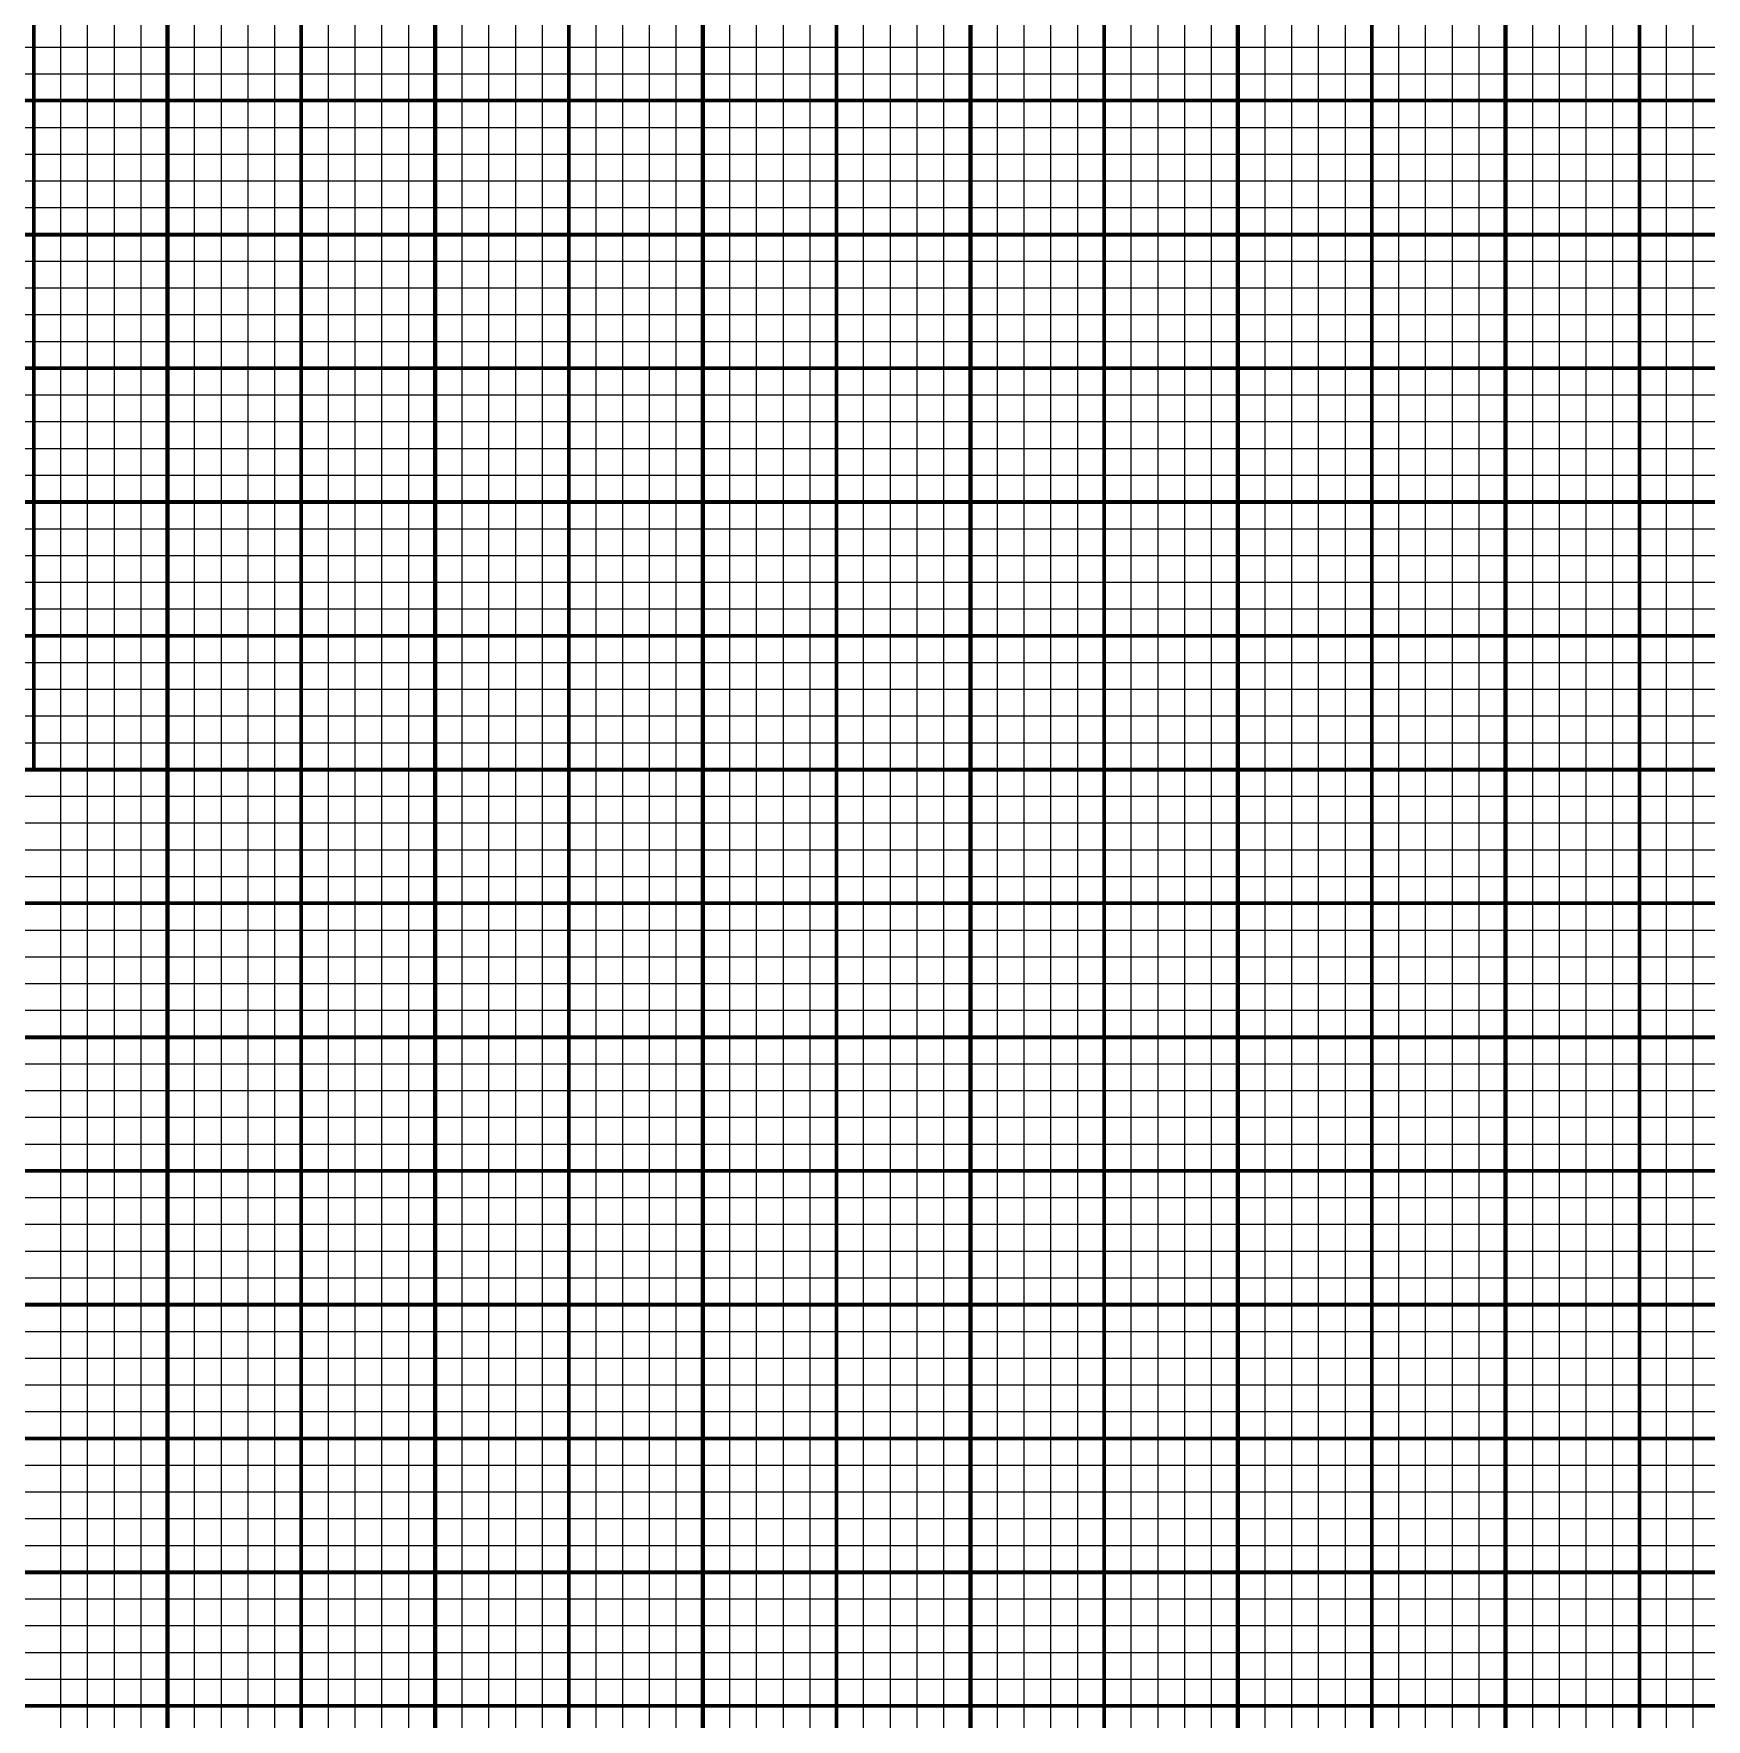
# Model space of a CAD drawing. Header units: millimetres. Extents: x -34 to 216, y -1 to 249.
# Drawn here: x 90.8 to 153.3, y 123.3 to 186.3 of the extents above; entities that cross this region are included whole.
import ezdxf

# ---------------------------------------------------------------- set-up
doc = ezdxf.new("R2010")
doc.units = ezdxf.units.MM
for name, pattern in [('K5LT_BASIC', [0]), ('K5LT_REINFORCED', [0]), ('K5LT_THIN', [0])]:
    doc.linetypes.add(name, pattern=pattern)

msp = doc.modelspace()

# ---------------------------------------------------------------- linework, layer by layer
at = {"color": 150, "linetype": 'K5LT_BASIC', "lineweight": 60, "true_color": 0x0080ff}
for p, q in [((90.771, 188.803), (90.771, 178.803)), ((100.771, 188.803), (100.771, 178.803)), ((110.771, 188.803), (110.771, 178.803)), ((120.771, 188.803), (120.771, 178.803)), ((130.771, 188.803), (130.771, 178.803)), ((140.771, 188.803), (140.771, 178.803)), ((150.771, 188.803), (150.771, 178.803)), ((85.771, 183.803), (95.771, 183.803)), ((95.771, 183.803), (105.771, 183.803)), ((105.771, 183.803), (115.771, 183.803)), ((115.771, 183.803), (125.771, 183.803)), ((125.771, 183.803), (135.771, 183.803)), ((135.771, 183.803), (145.771, 183.803)), ((145.771, 183.803), (155.771, 183.803)), ((90.771, 178.803), (90.771, 168.803)), ((100.771, 178.803), (100.771, 168.803)), ((110.771, 178.803), (110.771, 168.803)), ((120.771, 178.803), (120.771, 168.803)), ((130.771, 178.803), (130.771, 168.803)), ((140.771, 178.803), (140.771, 168.803)), ((150.771, 178.803), (150.771, 168.803)), ((85.771, 173.803), (95.771, 173.803)), ((95.771, 173.803), (105.771, 173.803)), ((105.771, 173.803), (115.771, 173.803)), ((115.771, 173.803), (125.771, 173.803)), ((125.771, 173.803), (135.771, 173.803)), ((135.771, 173.803), (145.771, 173.803)), ((145.771, 173.803), (155.771, 173.803)), ((90.771, 168.803), (90.771, 158.803)), ((100.771, 168.803), (100.771, 158.803)), ((110.771, 168.803), (110.771, 158.803)), ((120.771, 168.803), (120.771, 158.803)), ((130.771, 168.803), (130.771, 158.803)), ((140.771, 168.803), (140.771, 158.803)), ((150.771, 168.803), (150.771, 158.803)), ((85.771, 163.803), (95.771, 163.803)), ((95.771, 163.803), (105.771, 163.803)), ((105.771, 163.803), (115.771, 163.803)), ((115.771, 163.803), (125.771, 163.803)), ((125.771, 163.803), (135.771, 163.803)), ((135.771, 163.803), (145.771, 163.803)), ((145.771, 163.803), (155.771, 163.803)), ((100.771, 158.803), (100.771, 148.803)), ((110.771, 158.803), (110.771, 148.803)), ((120.771, 158.803), (120.771, 148.803)), ((130.771, 158.803), (130.771, 148.803)), ((140.771, 158.803), (140.771, 148.803)), ((150.771, 158.803), (150.771, 148.803)), ((85.771, 153.803), (95.771, 153.803)), ((95.771, 153.803), (105.771, 153.803)), ((105.771, 153.803), (115.771, 153.803)), ((115.771, 153.803), (125.771, 153.803)), ((125.771, 153.803), (135.771, 153.803)), ((135.771, 153.803), (145.771, 153.803)), ((145.771, 153.803), (155.771, 153.803)), ((100.771, 148.803), (100.771, 138.803)), ((110.771, 148.803), (110.771, 138.803)), ((120.771, 148.803), (120.771, 138.803)), ((130.771, 148.803), (130.771, 138.803)), ((140.771, 148.803), (140.771, 138.803)), ((150.771, 148.803), (150.771, 138.803)), ((85.771, 143.803), (95.771, 143.803)), ((95.771, 143.803), (105.771, 143.803)), ((105.771, 143.803), (115.771, 143.803)), ((115.771, 143.803), (125.771, 143.803)), ((125.771, 143.803), (135.771, 143.803)), ((135.771, 143.803), (145.771, 143.803)), ((145.771, 143.803), (155.771, 143.803)), ((100.771, 138.803), (100.771, 128.803)), ((110.771, 138.803), (110.771, 128.803)), ((120.771, 138.803), (120.771, 128.803)), ((130.771, 138.803), (130.771, 128.803)), ((140.771, 138.803), (140.771, 128.803)), ((150.771, 138.803), (150.771, 128.803)), ((85.771, 133.803), (95.771, 133.803)), ((95.771, 133.803), (105.771, 133.803)), ((105.771, 133.803), (115.771, 133.803)), ((115.771, 133.803), (125.771, 133.803)), ((125.771, 133.803), (135.771, 133.803)), ((135.771, 133.803), (145.771, 133.803)), ((145.771, 133.803), (155.771, 133.803)), ((100.771, 128.803), (100.771, 118.803)), ((110.771, 128.803), (110.771, 118.803)), ((120.771, 128.803), (120.771, 118.803)), ((130.771, 128.803), (130.771, 118.803)), ((140.771, 128.803), (140.771, 118.803)), ((150.771, 128.803), (150.771, 118.803)), ((85.771, 123.803), (95.771, 123.803)), ((95.771, 123.803), (105.771, 123.803)), ((105.771, 123.803), (115.771, 123.803)), ((115.771, 123.803), (125.771, 123.803)), ((125.771, 123.803), (135.771, 123.803)), ((135.771, 123.803), (145.771, 123.803)), ((145.771, 123.803), (155.771, 123.803))]:
    msp.add_line(p, q, dxfattribs=at)
at = {"color": 7, "linetype": 'K5LT_THIN', "lineweight": 18}
for p, q in [((91.771, 188.803), (91.771, 178.803)), ((92.771, 188.803), (92.771, 178.803)), ((93.771, 188.803), (93.771, 178.803)), ((94.771, 188.803), (94.771, 178.803)), ((96.771, 188.803), (96.771, 178.803)), ((97.771, 188.803), (97.771, 178.803)), ((98.771, 188.803), (98.771, 178.803)), ((99.771, 188.803), (99.771, 178.803)), ((101.771, 188.803), (101.771, 178.803)), ((102.771, 188.803), (102.771, 178.803)), ((103.771, 188.803), (103.771, 178.803)), ((104.771, 188.803), (104.771, 178.803)), ((106.771, 188.803), (106.771, 178.803)), ((107.771, 188.803), (107.771, 178.803)), ((108.771, 188.803), (108.771, 178.803)), ((109.771, 188.803), (109.771, 178.803)), ((111.771, 188.803), (111.771, 178.803)), ((112.771, 188.803), (112.771, 178.803)), ((113.771, 188.803), (113.771, 178.803)), ((114.771, 188.803), (114.771, 178.803)), ((116.771, 188.803), (116.771, 178.803)), ((117.771, 188.803), (117.771, 178.803)), ((118.771, 188.803), (118.771, 178.803)), ((119.771, 188.803), (119.771, 178.803)), ((121.771, 188.803), (121.771, 178.803)), ((122.771, 188.803), (122.771, 178.803)), ((123.771, 188.803), (123.771, 178.803)), ((124.771, 188.803), (124.771, 178.803)), ((126.771, 188.803), (126.771, 178.803)), ((127.771, 188.803), (127.771, 178.803)), ((128.771, 188.803), (128.771, 178.803)), ((129.771, 188.803), (129.771, 178.803)), ((131.771, 188.803), (131.771, 178.803)), ((132.771, 188.803), (132.771, 178.803)), ((133.771, 188.803), (133.771, 178.803)), ((134.771, 188.803), (134.771, 178.803)), ((136.771, 188.803), (136.771, 178.803)), ((137.771, 188.803), (137.771, 178.803)), ((138.771, 188.803), (138.771, 178.803)), ((139.771, 188.803), (139.771, 178.803)), ((141.771, 188.803), (141.771, 178.803)), ((142.771, 188.803), (142.771, 178.803)), ((143.771, 188.803), (143.771, 178.803)), ((144.771, 188.803), (144.771, 178.803)), ((146.771, 188.803), (146.771, 178.803)), ((147.771, 188.803), (147.771, 178.803)), ((148.771, 188.803), (148.771, 178.803)), ((149.771, 188.803), (149.771, 178.803)), ((151.771, 188.803), (151.771, 178.803)), ((152.771, 188.803), (152.771, 178.803)), ((85.771, 185.803), (95.771, 185.803)), ((95.771, 185.803), (105.771, 185.803)), ((105.771, 185.803), (115.771, 185.803)), ((115.771, 185.803), (125.771, 185.803)), ((125.771, 185.803), (135.771, 185.803)), ((135.771, 185.803), (145.771, 185.803)), ((145.771, 185.803), (155.771, 185.803)), ((85.771, 184.803), (95.771, 184.803)), ((95.771, 184.803), (105.771, 184.803)), ((105.771, 184.803), (115.771, 184.803)), ((115.771, 184.803), (125.771, 184.803)), ((125.771, 184.803), (135.771, 184.803)), ((135.771, 184.803), (145.771, 184.803)), ((145.771, 184.803), (155.771, 184.803)), ((85.771, 182.803), (95.771, 182.803)), ((95.771, 182.803), (105.771, 182.803)), ((105.771, 182.803), (115.771, 182.803)), ((115.771, 182.803), (125.771, 182.803)), ((125.771, 182.803), (135.771, 182.803)), ((135.771, 182.803), (145.771, 182.803)), ((145.771, 182.803), (155.771, 182.803)), ((85.771, 181.803), (95.771, 181.803)), ((95.771, 181.803), (105.771, 181.803)), ((105.771, 181.803), (115.771, 181.803)), ((115.771, 181.803), (125.771, 181.803)), ((125.771, 181.803), (135.771, 181.803)), ((135.771, 181.803), (145.771, 181.803)), ((145.771, 181.803), (155.771, 181.803)), ((85.771, 180.803), (95.771, 180.803)), ((95.771, 180.803), (105.771, 180.803)), ((105.771, 180.803), (115.771, 180.803)), ((115.771, 180.803), (125.771, 180.803)), ((125.771, 180.803), (135.771, 180.803)), ((135.771, 180.803), (145.771, 180.803)), ((145.771, 180.803), (155.771, 180.803)), ((85.771, 179.803), (95.771, 179.803)), ((95.771, 179.803), (105.771, 179.803)), ((105.771, 179.803), (115.771, 179.803)), ((115.771, 179.803), (125.771, 179.803)), ((125.771, 179.803), (135.771, 179.803)), ((135.771, 179.803), (145.771, 179.803)), ((145.771, 179.803), (155.771, 179.803)), ((91.771, 178.803), (91.771, 168.803)), ((92.771, 178.803), (92.771, 168.803)), ((93.771, 178.803), (93.771, 168.803)), ((94.771, 178.803), (94.771, 168.803)), ((96.771, 178.803), (96.771, 168.803)), ((97.771, 178.803), (97.771, 168.803)), ((98.771, 178.803), (98.771, 168.803)), ((99.771, 178.803), (99.771, 168.803)), ((101.771, 178.803), (101.771, 168.803)), ((102.771, 178.803), (102.771, 168.803)), ((103.771, 178.803), (103.771, 168.803)), ((104.771, 178.803), (104.771, 168.803)), ((106.771, 178.803), (106.771, 168.803)), ((107.771, 178.803), (107.771, 168.803)), ((108.771, 178.803), (108.771, 168.803)), ((109.771, 178.803), (109.771, 168.803)), ((111.771, 178.803), (111.771, 168.803)), ((112.771, 178.803), (112.771, 168.803)), ((113.771, 178.803), (113.771, 168.803)), ((114.771, 178.803), (114.771, 168.803)), ((116.771, 178.803), (116.771, 168.803)), ((117.771, 178.803), (117.771, 168.803)), ((118.771, 178.803), (118.771, 168.803)), ((119.771, 178.803), (119.771, 168.803)), ((121.771, 178.803), (121.771, 168.803)), ((122.771, 178.803), (122.771, 168.803)), ((123.771, 178.803), (123.771, 168.803)), ((124.771, 178.803), (124.771, 168.803)), ((126.771, 178.803), (126.771, 168.803)), ((127.771, 178.803), (127.771, 168.803)), ((128.771, 178.803), (128.771, 168.803)), ((129.771, 178.803), (129.771, 168.803)), ((131.771, 178.803), (131.771, 168.803)), ((132.771, 178.803), (132.771, 168.803)), ((133.771, 178.803), (133.771, 168.803)), ((134.771, 178.803), (134.771, 168.803)), ((136.771, 178.803), (136.771, 168.803)), ((137.771, 178.803), (137.771, 168.803)), ((138.771, 178.803), (138.771, 168.803)), ((139.771, 178.803), (139.771, 168.803)), ((141.771, 178.803), (141.771, 168.803)), ((142.771, 178.803), (142.771, 168.803)), ((143.771, 178.803), (143.771, 168.803)), ((144.771, 178.803), (144.771, 168.803)), ((146.771, 178.803), (146.771, 168.803)), ((147.771, 178.803), (147.771, 168.803)), ((148.771, 178.803), (148.771, 168.803)), ((149.771, 178.803), (149.771, 168.803)), ((151.771, 178.803), (151.771, 168.803)), ((152.771, 178.803), (152.771, 168.803)), ((85.771, 177.803), (95.771, 177.803)), ((95.771, 177.803), (105.771, 177.803)), ((105.771, 177.803), (115.771, 177.803)), ((115.771, 177.803), (125.771, 177.803)), ((125.771, 177.803), (135.771, 177.803)), ((135.771, 177.803), (145.771, 177.803)), ((145.771, 177.803), (155.771, 177.803)), ((85.771, 176.803), (95.771, 176.803)), ((95.771, 176.803), (105.771, 176.803)), ((105.771, 176.803), (115.771, 176.803)), ((115.771, 176.803), (125.771, 176.803)), ((125.771, 176.803), (135.771, 176.803)), ((135.771, 176.803), (145.771, 176.803)), ((145.771, 176.803), (155.771, 176.803)), ((85.771, 175.803), (95.771, 175.803)), ((95.771, 175.803), (105.771, 175.803)), ((105.771, 175.803), (115.771, 175.803)), ((115.771, 175.803), (125.771, 175.803)), ((125.771, 175.803), (135.771, 175.803)), ((135.771, 175.803), (145.771, 175.803)), ((145.771, 175.803), (155.771, 175.803)), ((85.771, 174.803), (95.771, 174.803)), ((95.771, 174.803), (105.771, 174.803)), ((105.771, 174.803), (115.771, 174.803)), ((115.771, 174.803), (125.771, 174.803)), ((125.771, 174.803), (135.771, 174.803)), ((135.771, 174.803), (145.771, 174.803)), ((145.771, 174.803), (155.771, 174.803)), ((85.771, 172.803), (95.771, 172.803)), ((95.771, 172.803), (105.771, 172.803)), ((105.771, 172.803), (115.771, 172.803)), ((115.771, 172.803), (125.771, 172.803)), ((125.771, 172.803), (135.771, 172.803)), ((135.771, 172.803), (145.771, 172.803)), ((145.771, 172.803), (155.771, 172.803)), ((85.771, 171.803), (95.771, 171.803)), ((95.771, 171.803), (105.771, 171.803)), ((105.771, 171.803), (115.771, 171.803)), ((115.771, 171.803), (125.771, 171.803)), ((125.771, 171.803), (135.771, 171.803)), ((135.771, 171.803), (145.771, 171.803)), ((145.771, 171.803), (155.771, 171.803)), ((85.771, 170.803), (95.771, 170.803)), ((95.771, 170.803), (105.771, 170.803)), ((105.771, 170.803), (115.771, 170.803)), ((115.771, 170.803), (125.771, 170.803)), ((125.771, 170.803), (135.771, 170.803)), ((135.771, 170.803), (145.771, 170.803)), ((145.771, 170.803), (155.771, 170.803)), ((85.771, 169.803), (95.771, 169.803)), ((95.771, 169.803), (105.771, 169.803)), ((105.771, 169.803), (115.771, 169.803)), ((115.771, 169.803), (125.771, 169.803)), ((125.771, 169.803), (135.771, 169.803)), ((135.771, 169.803), (145.771, 169.803)), ((145.771, 169.803), (155.771, 169.803)), ((91.771, 168.803), (91.771, 158.803)), ((92.771, 168.803), (92.771, 158.803)), ((93.771, 168.803), (93.771, 158.803)), ((94.771, 168.803), (94.771, 158.803)), ((96.771, 168.803), (96.771, 158.803)), ((97.771, 168.803), (97.771, 158.803)), ((98.771, 168.803), (98.771, 158.803)), ((99.771, 168.803), (99.771, 158.803)), ((101.771, 168.803), (101.771, 158.803)), ((102.771, 168.803), (102.771, 158.803)), ((103.771, 168.803), (103.771, 158.803)), ((104.771, 168.803), (104.771, 158.803)), ((106.771, 168.803), (106.771, 158.803)), ((107.771, 168.803), (107.771, 158.803)), ((108.771, 168.803), (108.771, 158.803)), ((109.771, 168.803), (109.771, 158.803)), ((111.771, 168.803), (111.771, 158.803)), ((112.771, 168.803), (112.771, 158.803)), ((113.771, 168.803), (113.771, 158.803)), ((114.771, 168.803), (114.771, 158.803)), ((116.771, 168.803), (116.771, 158.803)), ((117.771, 168.803), (117.771, 158.803)), ((118.771, 168.803), (118.771, 158.803)), ((119.771, 168.803), (119.771, 158.803)), ((121.771, 168.803), (121.771, 158.803)), ((122.771, 168.803), (122.771, 158.803)), ((123.771, 168.803), (123.771, 158.803)), ((124.771, 168.803), (124.771, 158.803)), ((126.771, 168.803), (126.771, 158.803)), ((127.771, 168.803), (127.771, 158.803)), ((128.771, 168.803), (128.771, 158.803)), ((129.771, 168.803), (129.771, 158.803)), ((131.771, 168.803), (131.771, 158.803)), ((132.771, 168.803), (132.771, 158.803)), ((133.771, 168.803), (133.771, 158.803)), ((134.771, 168.803), (134.771, 158.803)), ((136.771, 168.803), (136.771, 158.803)), ((137.771, 168.803), (137.771, 158.803)), ((138.771, 168.803), (138.771, 158.803)), ((139.771, 168.803), (139.771, 158.803)), ((141.771, 168.803), (141.771, 158.803)), ((142.771, 168.803), (142.771, 158.803)), ((143.771, 168.803), (143.771, 158.803)), ((144.771, 168.803), (144.771, 158.803)), ((146.771, 168.803), (146.771, 158.803)), ((147.771, 168.803), (147.771, 158.803)), ((148.771, 168.803), (148.771, 158.803)), ((149.771, 168.803), (149.771, 158.803)), ((151.771, 168.803), (151.771, 158.803)), ((152.771, 168.803), (152.771, 158.803)), ((85.771, 167.803), (95.771, 167.803)), ((95.771, 167.803), (105.771, 167.803)), ((105.771, 167.803), (115.771, 167.803)), ((115.771, 167.803), (125.771, 167.803)), ((125.771, 167.803), (135.771, 167.803)), ((135.771, 167.803), (145.771, 167.803)), ((145.771, 167.803), (155.771, 167.803)), ((85.771, 166.803), (95.771, 166.803)), ((95.771, 166.803), (105.771, 166.803)), ((105.771, 166.803), (115.771, 166.803)), ((115.771, 166.803), (125.771, 166.803)), ((125.771, 166.803), (135.771, 166.803)), ((135.771, 166.803), (145.771, 166.803)), ((145.771, 166.803), (155.771, 166.803)), ((85.771, 165.803), (95.771, 165.803)), ((95.771, 165.803), (105.771, 165.803)), ((105.771, 165.803), (115.771, 165.803)), ((115.771, 165.803), (125.771, 165.803)), ((125.771, 165.803), (135.771, 165.803)), ((135.771, 165.803), (145.771, 165.803)), ((145.771, 165.803), (155.771, 165.803)), ((85.771, 164.803), (95.771, 164.803)), ((95.771, 164.803), (105.771, 164.803)), ((105.771, 164.803), (115.771, 164.803)), ((115.771, 164.803), (125.771, 164.803)), ((125.771, 164.803), (135.771, 164.803)), ((135.771, 164.803), (145.771, 164.803)), ((145.771, 164.803), (155.771, 164.803)), ((85.771, 162.803), (95.771, 162.803)), ((95.771, 162.803), (105.771, 162.803)), ((105.771, 162.803), (115.771, 162.803)), ((115.771, 162.803), (125.771, 162.803)), ((125.771, 162.803), (135.771, 162.803)), ((135.771, 162.803), (145.771, 162.803)), ((145.771, 162.803), (155.771, 162.803)), ((85.771, 161.803), (95.771, 161.803)), ((95.771, 161.803), (105.771, 161.803)), ((105.771, 161.803), (115.771, 161.803)), ((115.771, 161.803), (125.771, 161.803)), ((125.771, 161.803), (135.771, 161.803)), ((135.771, 161.803), (145.771, 161.803)), ((145.771, 161.803), (155.771, 161.803)), ((85.771, 160.803), (95.771, 160.803)), ((95.771, 160.803), (105.771, 160.803)), ((105.771, 160.803), (115.771, 160.803)), ((115.771, 160.803), (125.771, 160.803)), ((125.771, 160.803), (135.771, 160.803)), ((135.771, 160.803), (145.771, 160.803)), ((145.771, 160.803), (155.771, 160.803)), ((85.771, 159.803), (95.771, 159.803)), ((95.771, 159.803), (105.771, 159.803)), ((105.771, 159.803), (115.771, 159.803)), ((115.771, 159.803), (125.771, 159.803)), ((125.771, 159.803), (135.771, 159.803)), ((135.771, 159.803), (145.771, 159.803)), ((145.771, 159.803), (155.771, 159.803)), ((91.771, 158.803), (91.771, 148.803)), ((92.771, 158.803), (92.771, 148.803)), ((93.771, 158.803), (93.771, 148.803)), ((94.771, 158.803), (94.771, 148.803)), ((96.771, 158.803), (96.771, 148.803)), ((97.771, 158.803), (97.771, 148.803)), ((98.771, 158.803), (98.771, 148.803)), ((99.771, 158.803), (99.771, 148.803)), ((101.771, 158.803), (101.771, 148.803)), ((102.771, 158.803), (102.771, 148.803)), ((103.771, 158.803), (103.771, 148.803)), ((104.771, 158.803), (104.771, 148.803)), ((106.771, 158.803), (106.771, 148.803)), ((107.771, 158.803), (107.771, 148.803)), ((108.771, 158.803), (108.771, 148.803)), ((109.771, 158.803), (109.771, 148.803)), ((111.771, 158.803), (111.771, 148.803)), ((112.771, 158.803), (112.771, 148.803)), ((113.771, 158.803), (113.771, 148.803)), ((114.771, 158.803), (114.771, 148.803)), ((116.771, 158.803), (116.771, 148.803)), ((117.771, 158.803), (117.771, 148.803)), ((118.771, 158.803), (118.771, 148.803)), ((119.771, 158.803), (119.771, 148.803)), ((121.771, 158.803), (121.771, 148.803)), ((122.771, 158.803), (122.771, 148.803)), ((123.771, 158.803), (123.771, 148.803)), ((124.771, 158.803), (124.771, 148.803)), ((126.771, 158.803), (126.771, 148.803)), ((127.771, 158.803), (127.771, 148.803)), ((128.771, 158.803), (128.771, 148.803)), ((129.771, 158.803), (129.771, 148.803)), ((131.771, 158.803), (131.771, 148.803)), ((132.771, 158.803), (132.771, 148.803)), ((133.771, 158.803), (133.771, 148.803)), ((134.771, 158.803), (134.771, 148.803)), ((136.771, 158.803), (136.771, 148.803)), ((137.771, 158.803), (137.771, 148.803)), ((138.771, 158.803), (138.771, 148.803)), ((139.771, 158.803), (139.771, 148.803)), ((141.771, 158.803), (141.771, 148.803)), ((142.771, 158.803), (142.771, 148.803)), ((143.771, 158.803), (143.771, 148.803)), ((144.771, 158.803), (144.771, 148.803)), ((146.771, 158.803), (146.771, 148.803)), ((147.771, 158.803), (147.771, 148.803)), ((148.771, 158.803), (148.771, 148.803)), ((149.771, 158.803), (149.771, 148.803)), ((151.771, 158.803), (151.771, 148.803)), ((152.771, 158.803), (152.771, 148.803)), ((85.771, 157.803), (95.771, 157.803)), ((95.771, 157.803), (105.771, 157.803)), ((105.771, 157.803), (115.771, 157.803)), ((115.771, 157.803), (125.771, 157.803)), ((125.771, 157.803), (135.771, 157.803)), ((135.771, 157.803), (145.771, 157.803)), ((145.771, 157.803), (155.771, 157.803)), ((85.771, 156.803), (95.771, 156.803)), ((95.771, 156.803), (105.771, 156.803)), ((105.771, 156.803), (115.771, 156.803)), ((115.771, 156.803), (125.771, 156.803)), ((125.771, 156.803), (135.771, 156.803)), ((135.771, 156.803), (145.771, 156.803)), ((145.771, 156.803), (155.771, 156.803)), ((85.771, 155.803), (95.771, 155.803)), ((95.771, 155.803), (105.771, 155.803)), ((105.771, 155.803), (115.771, 155.803)), ((115.771, 155.803), (125.771, 155.803)), ((125.771, 155.803), (135.771, 155.803)), ((135.771, 155.803), (145.771, 155.803)), ((145.771, 155.803), (155.771, 155.803)), ((85.771, 154.803), (95.771, 154.803)), ((95.771, 154.803), (105.771, 154.803)), ((105.771, 154.803), (115.771, 154.803)), ((115.771, 154.803), (125.771, 154.803)), ((125.771, 154.803), (135.771, 154.803)), ((135.771, 154.803), (145.771, 154.803)), ((145.771, 154.803), (155.771, 154.803)), ((85.771, 152.803), (95.771, 152.803)), ((95.771, 152.803), (105.771, 152.803)), ((105.771, 152.803), (115.771, 152.803)), ((115.771, 152.803), (125.771, 152.803)), ((125.771, 152.803), (135.771, 152.803)), ((135.771, 152.803), (145.771, 152.803)), ((145.771, 152.803), (155.771, 152.803)), ((85.771, 151.803), (95.771, 151.803)), ((95.771, 151.803), (105.771, 151.803)), ((105.771, 151.803), (115.771, 151.803)), ((115.771, 151.803), (125.771, 151.803)), ((125.771, 151.803), (135.771, 151.803)), ((135.771, 151.803), (145.771, 151.803)), ((145.771, 151.803), (155.771, 151.803)), ((85.771, 150.803), (95.771, 150.803)), ((95.771, 150.803), (105.771, 150.803)), ((105.771, 150.803), (115.771, 150.803)), ((115.771, 150.803), (125.771, 150.803)), ((125.771, 150.803), (135.771, 150.803)), ((135.771, 150.803), (145.771, 150.803)), ((145.771, 150.803), (155.771, 150.803)), ((85.771, 149.803), (95.771, 149.803)), ((95.771, 149.803), (105.771, 149.803)), ((105.771, 149.803), (115.771, 149.803)), ((115.771, 149.803), (125.771, 149.803)), ((125.771, 149.803), (135.771, 149.803)), ((135.771, 149.803), (145.771, 149.803)), ((145.771, 149.803), (155.771, 149.803)), ((91.771, 148.803), (91.771, 138.803)), ((92.771, 148.803), (92.771, 138.803)), ((93.771, 148.803), (93.771, 138.803)), ((94.771, 148.803), (94.771, 138.803)), ((96.771, 148.803), (96.771, 138.803)), ((97.771, 148.803), (97.771, 138.803)), ((98.771, 148.803), (98.771, 138.803)), ((99.771, 148.803), (99.771, 138.803)), ((101.771, 148.803), (101.771, 138.803)), ((102.771, 148.803), (102.771, 138.803)), ((103.771, 148.803), (103.771, 138.803)), ((104.771, 148.803), (104.771, 138.803)), ((106.771, 148.803), (106.771, 138.803)), ((107.771, 148.803), (107.771, 138.803)), ((108.771, 148.803), (108.771, 138.803)), ((109.771, 148.803), (109.771, 138.803)), ((111.771, 148.803), (111.771, 138.803)), ((112.771, 148.803), (112.771, 138.803)), ((113.771, 148.803), (113.771, 138.803)), ((114.771, 148.803), (114.771, 138.803)), ((116.771, 148.803), (116.771, 138.803)), ((117.771, 148.803), (117.771, 138.803)), ((118.771, 148.803), (118.771, 138.803)), ((119.771, 148.803), (119.771, 138.803)), ((121.771, 148.803), (121.771, 138.803)), ((122.771, 148.803), (122.771, 138.803)), ((123.771, 148.803), (123.771, 138.803)), ((124.771, 148.803), (124.771, 138.803)), ((126.771, 148.803), (126.771, 138.803)), ((127.771, 148.803), (127.771, 138.803)), ((128.771, 148.803), (128.771, 138.803)), ((129.771, 148.803), (129.771, 138.803)), ((131.771, 148.803), (131.771, 138.803)), ((132.771, 148.803), (132.771, 138.803)), ((133.771, 148.803), (133.771, 138.803)), ((134.771, 148.803), (134.771, 138.803)), ((136.771, 148.803), (136.771, 138.803)), ((137.771, 148.803), (137.771, 138.803)), ((138.771, 148.803), (138.771, 138.803)), ((139.771, 148.803), (139.771, 138.803)), ((141.771, 148.803), (141.771, 138.803)), ((142.771, 148.803), (142.771, 138.803)), ((143.771, 148.803), (143.771, 138.803)), ((144.771, 148.803), (144.771, 138.803)), ((146.771, 148.803), (146.771, 138.803)), ((147.771, 148.803), (147.771, 138.803)), ((148.771, 148.803), (148.771, 138.803)), ((149.771, 148.803), (149.771, 138.803)), ((151.771, 148.803), (151.771, 138.803)), ((152.771, 148.803), (152.771, 138.803)), ((85.771, 147.803), (95.771, 147.803)), ((95.771, 147.803), (105.771, 147.803)), ((105.771, 147.803), (115.771, 147.803)), ((115.771, 147.803), (125.771, 147.803)), ((125.771, 147.803), (135.771, 147.803)), ((135.771, 147.803), (145.771, 147.803)), ((145.771, 147.803), (155.771, 147.803)), ((85.771, 146.803), (95.771, 146.803)), ((95.771, 146.803), (105.771, 146.803)), ((105.771, 146.803), (115.771, 146.803)), ((115.771, 146.803), (125.771, 146.803)), ((125.771, 146.803), (135.771, 146.803)), ((135.771, 146.803), (145.771, 146.803)), ((145.771, 146.803), (155.771, 146.803)), ((85.771, 145.803), (95.771, 145.803)), ((95.771, 145.803), (105.771, 145.803)), ((105.771, 145.803), (115.771, 145.803)), ((115.771, 145.803), (125.771, 145.803)), ((125.771, 145.803), (135.771, 145.803)), ((135.771, 145.803), (145.771, 145.803)), ((145.771, 145.803), (155.771, 145.803)), ((85.771, 144.803), (95.771, 144.803)), ((95.771, 144.803), (105.771, 144.803)), ((105.771, 144.803), (115.771, 144.803)), ((115.771, 144.803), (125.771, 144.803)), ((125.771, 144.803), (135.771, 144.803)), ((135.771, 144.803), (145.771, 144.803)), ((145.771, 144.803), (155.771, 144.803)), ((85.771, 142.803), (95.771, 142.803)), ((95.771, 142.803), (105.771, 142.803)), ((105.771, 142.803), (115.771, 142.803)), ((115.771, 142.803), (125.771, 142.803)), ((125.771, 142.803), (135.771, 142.803)), ((135.771, 142.803), (145.771, 142.803)), ((145.771, 142.803), (155.771, 142.803)), ((85.771, 141.803), (95.771, 141.803)), ((95.771, 141.803), (105.771, 141.803)), ((105.771, 141.803), (115.771, 141.803)), ((115.771, 141.803), (125.771, 141.803)), ((125.771, 141.803), (135.771, 141.803)), ((135.771, 141.803), (145.771, 141.803)), ((145.771, 141.803), (155.771, 141.803)), ((85.771, 140.803), (95.771, 140.803)), ((95.771, 140.803), (105.771, 140.803)), ((105.771, 140.803), (115.771, 140.803)), ((115.771, 140.803), (125.771, 140.803)), ((125.771, 140.803), (135.771, 140.803)), ((135.771, 140.803), (145.771, 140.803)), ((145.771, 140.803), (155.771, 140.803)), ((85.771, 139.803), (95.771, 139.803)), ((95.771, 139.803), (105.771, 139.803)), ((105.771, 139.803), (115.771, 139.803)), ((115.771, 139.803), (125.771, 139.803)), ((125.771, 139.803), (135.771, 139.803)), ((135.771, 139.803), (145.771, 139.803)), ((145.771, 139.803), (155.771, 139.803)), ((91.771, 138.803), (91.771, 128.803)), ((92.771, 138.803), (92.771, 128.803)), ((93.771, 138.803), (93.771, 128.803)), ((94.771, 138.803), (94.771, 128.803)), ((96.771, 138.803), (96.771, 128.803)), ((97.771, 138.803), (97.771, 128.803)), ((98.771, 138.803), (98.771, 128.803)), ((99.771, 138.803), (99.771, 128.803)), ((101.771, 138.803), (101.771, 128.803)), ((102.771, 138.803), (102.771, 128.803)), ((103.771, 138.803), (103.771, 128.803)), ((104.771, 138.803), (104.771, 128.803)), ((106.771, 138.803), (106.771, 128.803)), ((107.771, 138.803), (107.771, 128.803)), ((108.771, 138.803), (108.771, 128.803)), ((109.771, 138.803), (109.771, 128.803)), ((111.771, 138.803), (111.771, 128.803)), ((112.771, 138.803), (112.771, 128.803)), ((113.771, 138.803), (113.771, 128.803)), ((114.771, 138.803), (114.771, 128.803)), ((116.771, 138.803), (116.771, 128.803)), ((117.771, 138.803), (117.771, 128.803)), ((118.771, 138.803), (118.771, 128.803)), ((119.771, 138.803), (119.771, 128.803)), ((121.771, 138.803), (121.771, 128.803)), ((122.771, 138.803), (122.771, 128.803)), ((123.771, 138.803), (123.771, 128.803)), ((124.771, 138.803), (124.771, 128.803)), ((126.771, 138.803), (126.771, 128.803)), ((127.771, 138.803), (127.771, 128.803)), ((128.771, 138.803), (128.771, 128.803)), ((129.771, 138.803), (129.771, 128.803)), ((131.771, 138.803), (131.771, 128.803)), ((132.771, 138.803), (132.771, 128.803)), ((133.771, 138.803), (133.771, 128.803)), ((134.771, 138.803), (134.771, 128.803)), ((136.771, 138.803), (136.771, 128.803)), ((137.771, 138.803), (137.771, 128.803)), ((138.771, 138.803), (138.771, 128.803)), ((139.771, 138.803), (139.771, 128.803)), ((141.771, 138.803), (141.771, 128.803)), ((142.771, 138.803), (142.771, 128.803)), ((143.771, 138.803), (143.771, 128.803)), ((144.771, 138.803), (144.771, 128.803)), ((146.771, 138.803), (146.771, 128.803)), ((147.771, 138.803), (147.771, 128.803)), ((148.771, 138.803), (148.771, 128.803)), ((149.771, 138.803), (149.771, 128.803)), ((151.771, 138.803), (151.771, 128.803)), ((152.771, 138.803), (152.771, 128.803)), ((85.771, 137.803), (95.771, 137.803)), ((95.771, 137.803), (105.771, 137.803)), ((105.771, 137.803), (115.771, 137.803)), ((115.771, 137.803), (125.771, 137.803)), ((125.771, 137.803), (135.771, 137.803)), ((135.771, 137.803), (145.771, 137.803)), ((145.771, 137.803), (155.771, 137.803)), ((85.771, 136.803), (95.771, 136.803)), ((95.771, 136.803), (105.771, 136.803)), ((105.771, 136.803), (115.771, 136.803)), ((115.771, 136.803), (125.771, 136.803)), ((125.771, 136.803), (135.771, 136.803)), ((135.771, 136.803), (145.771, 136.803)), ((145.771, 136.803), (155.771, 136.803)), ((85.771, 135.803), (95.771, 135.803)), ((95.771, 135.803), (105.771, 135.803)), ((105.771, 135.803), (115.771, 135.803)), ((115.771, 135.803), (125.771, 135.803)), ((125.771, 135.803), (135.771, 135.803)), ((135.771, 135.803), (145.771, 135.803)), ((145.771, 135.803), (155.771, 135.803)), ((85.771, 134.803), (95.771, 134.803)), ((95.771, 134.803), (105.771, 134.803)), ((105.771, 134.803), (115.771, 134.803)), ((115.771, 134.803), (125.771, 134.803)), ((125.771, 134.803), (135.771, 134.803)), ((135.771, 134.803), (145.771, 134.803)), ((145.771, 134.803), (155.771, 134.803)), ((85.771, 132.803), (95.771, 132.803)), ((95.771, 132.803), (105.771, 132.803)), ((105.771, 132.803), (115.771, 132.803)), ((115.771, 132.803), (125.771, 132.803)), ((125.771, 132.803), (135.771, 132.803)), ((135.771, 132.803), (145.771, 132.803)), ((145.771, 132.803), (155.771, 132.803)), ((85.771, 131.803), (95.771, 131.803)), ((95.771, 131.803), (105.771, 131.803)), ((105.771, 131.803), (115.771, 131.803)), ((115.771, 131.803), (125.771, 131.803)), ((125.771, 131.803), (135.771, 131.803)), ((135.771, 131.803), (145.771, 131.803)), ((145.771, 131.803), (155.771, 131.803)), ((85.771, 130.803), (95.771, 130.803)), ((95.771, 130.803), (105.771, 130.803)), ((105.771, 130.803), (115.771, 130.803)), ((115.771, 130.803), (125.771, 130.803)), ((125.771, 130.803), (135.771, 130.803)), ((135.771, 130.803), (145.771, 130.803)), ((145.771, 130.803), (155.771, 130.803)), ((85.771, 129.803), (95.771, 129.803)), ((95.771, 129.803), (105.771, 129.803)), ((105.771, 129.803), (115.771, 129.803)), ((115.771, 129.803), (125.771, 129.803)), ((125.771, 129.803), (135.771, 129.803)), ((135.771, 129.803), (145.771, 129.803)), ((145.771, 129.803), (155.771, 129.803)), ((91.771, 128.803), (91.771, 118.803)), ((92.771, 128.803), (92.771, 118.803)), ((93.771, 128.803), (93.771, 118.803)), ((94.771, 128.803), (94.771, 118.803)), ((96.771, 128.803), (96.771, 118.803)), ((97.771, 128.803), (97.771, 118.803)), ((98.771, 128.803), (98.771, 118.803)), ((99.771, 128.803), (99.771, 118.803)), ((101.771, 128.803), (101.771, 118.803)), ((102.771, 128.803), (102.771, 118.803)), ((103.771, 128.803), (103.771, 118.803)), ((104.771, 128.803), (104.771, 118.803)), ((106.771, 128.803), (106.771, 118.803)), ((107.771, 128.803), (107.771, 118.803)), ((108.771, 128.803), (108.771, 118.803)), ((109.771, 128.803), (109.771, 118.803)), ((111.771, 128.803), (111.771, 118.803)), ((112.771, 128.803), (112.771, 118.803)), ((113.771, 128.803), (113.771, 118.803)), ((114.771, 128.803), (114.771, 118.803)), ((116.771, 128.803), (116.771, 118.803)), ((117.771, 128.803), (117.771, 118.803)), ((118.771, 128.803), (118.771, 118.803)), ((119.771, 128.803), (119.771, 118.803)), ((121.771, 128.803), (121.771, 118.803)), ((122.771, 128.803), (122.771, 118.803)), ((123.771, 128.803), (123.771, 118.803)), ((124.771, 128.803), (124.771, 118.803)), ((126.771, 128.803), (126.771, 118.803)), ((127.771, 128.803), (127.771, 118.803)), ((128.771, 128.803), (128.771, 118.803)), ((129.771, 128.803), (129.771, 118.803)), ((131.771, 128.803), (131.771, 118.803)), ((132.771, 128.803), (132.771, 118.803)), ((133.771, 128.803), (133.771, 118.803)), ((134.771, 128.803), (134.771, 118.803)), ((136.771, 128.803), (136.771, 118.803)), ((137.771, 128.803), (137.771, 118.803)), ((138.771, 128.803), (138.771, 118.803)), ((139.771, 128.803), (139.771, 118.803)), ((141.771, 128.803), (141.771, 118.803)), ((142.771, 128.803), (142.771, 118.803)), ((143.771, 128.803), (143.771, 118.803)), ((144.771, 128.803), (144.771, 118.803)), ((146.771, 128.803), (146.771, 118.803)), ((147.771, 128.803), (147.771, 118.803)), ((148.771, 128.803), (148.771, 118.803)), ((149.771, 128.803), (149.771, 118.803)), ((151.771, 128.803), (151.771, 118.803)), ((152.771, 128.803), (152.771, 118.803)), ((85.771, 127.803), (95.771, 127.803)), ((95.771, 127.803), (105.771, 127.803)), ((105.771, 127.803), (115.771, 127.803)), ((115.771, 127.803), (125.771, 127.803)), ((125.771, 127.803), (135.771, 127.803)), ((135.771, 127.803), (145.771, 127.803)), ((145.771, 127.803), (155.771, 127.803)), ((85.771, 126.803), (95.771, 126.803)), ((95.771, 126.803), (105.771, 126.803)), ((105.771, 126.803), (115.771, 126.803)), ((115.771, 126.803), (125.771, 126.803)), ((125.771, 126.803), (135.771, 126.803)), ((135.771, 126.803), (145.771, 126.803)), ((145.771, 126.803), (155.771, 126.803)), ((85.771, 125.803), (95.771, 125.803)), ((95.771, 125.803), (105.771, 125.803)), ((105.771, 125.803), (115.771, 125.803)), ((115.771, 125.803), (125.771, 125.803)), ((125.771, 125.803), (135.771, 125.803)), ((135.771, 125.803), (145.771, 125.803)), ((145.771, 125.803), (155.771, 125.803)), ((85.771, 124.803), (95.771, 124.803)), ((95.771, 124.803), (105.771, 124.803)), ((105.771, 124.803), (115.771, 124.803)), ((115.771, 124.803), (125.771, 124.803)), ((125.771, 124.803), (135.771, 124.803)), ((135.771, 124.803), (145.771, 124.803)), ((145.771, 124.803), (155.771, 124.803))]:
    msp.add_line(p, q, dxfattribs=at)
at = {"color": 134, "linetype": 'K5LT_REINFORCED', "lineweight": 100, "true_color": 0x009696}
for p, q in [((95.771, 178.803), (95.771, 188.803)), ((95.771, 188.803), (95.771, 178.803)), ((105.771, 178.803), (105.771, 188.803)), ((105.771, 188.803), (105.771, 178.803)), ((115.771, 178.803), (115.771, 188.803)), ((115.771, 188.803), (115.771, 178.803)), ((125.771, 178.803), (125.771, 188.803)), ((125.771, 188.803), (125.771, 178.803)), ((135.771, 178.803), (135.771, 188.803)), ((135.771, 188.803), (135.771, 178.803)), ((145.771, 178.803), (145.771, 188.803)), ((145.771, 188.803), (145.771, 178.803)), ((85.771, 178.803), (95.771, 178.803)), ((85.771, 178.803), (95.771, 178.803)), ((95.771, 168.803), (95.771, 178.803)), ((95.771, 178.803), (105.771, 178.803)), ((95.771, 178.803), (95.771, 168.803)), ((95.771, 178.803), (105.771, 178.803)), ((105.771, 168.803), (105.771, 178.803)), ((105.771, 178.803), (115.771, 178.803)), ((105.771, 178.803), (105.771, 168.803)), ((105.771, 178.803), (115.771, 178.803)), ((115.771, 168.803), (115.771, 178.803)), ((115.771, 178.803), (125.771, 178.803)), ((115.771, 178.803), (115.771, 168.803)), ((115.771, 178.803), (125.771, 178.803)), ((125.771, 168.803), (125.771, 178.803)), ((125.771, 178.803), (135.771, 178.803)), ((125.771, 178.803), (125.771, 168.803)), ((125.771, 178.803), (135.771, 178.803)), ((135.771, 168.803), (135.771, 178.803)), ((135.771, 178.803), (145.771, 178.803)), ((135.771, 178.803), (135.771, 168.803)), ((135.771, 178.803), (145.771, 178.803)), ((145.771, 168.803), (145.771, 178.803)), ((145.771, 178.803), (155.771, 178.803)), ((145.771, 178.803), (145.771, 168.803)), ((145.771, 178.803), (155.771, 178.803)), ((85.771, 168.803), (95.771, 168.803)), ((85.771, 168.803), (95.771, 168.803)), ((95.771, 158.803), (95.771, 168.803)), ((95.771, 168.803), (105.771, 168.803)), ((95.771, 168.803), (95.771, 158.803)), ((95.771, 168.803), (105.771, 168.803)), ((105.771, 158.803), (105.771, 168.803)), ((105.771, 168.803), (115.771, 168.803)), ((105.771, 168.803), (105.771, 158.803)), ((105.771, 168.803), (115.771, 168.803)), ((115.771, 158.803), (115.771, 168.803)), ((115.771, 168.803), (125.771, 168.803)), ((115.771, 168.803), (115.771, 158.803)), ((115.771, 168.803), (125.771, 168.803)), ((125.771, 158.803), (125.771, 168.803)), ((125.771, 168.803), (135.771, 168.803)), ((125.771, 168.803), (125.771, 158.803)), ((125.771, 168.803), (135.771, 168.803)), ((135.771, 158.803), (135.771, 168.803)), ((135.771, 168.803), (145.771, 168.803)), ((135.771, 168.803), (135.771, 158.803)), ((135.771, 168.803), (145.771, 168.803)), ((145.771, 158.803), (145.771, 168.803)), ((145.771, 168.803), (155.771, 168.803)), ((145.771, 168.803), (145.771, 158.803)), ((145.771, 168.803), (155.771, 168.803)), ((85.771, 158.803), (95.771, 158.803)), ((85.771, 158.803), (95.771, 158.803)), ((95.771, 148.803), (95.771, 158.803)), ((95.771, 158.803), (105.771, 158.803)), ((95.771, 158.803), (95.771, 148.803)), ((95.771, 158.803), (105.771, 158.803)), ((105.771, 148.803), (105.771, 158.803)), ((105.771, 158.803), (115.771, 158.803)), ((105.771, 158.803), (105.771, 148.803)), ((105.771, 158.803), (115.771, 158.803)), ((115.771, 148.803), (115.771, 158.803)), ((115.771, 158.803), (125.771, 158.803)), ((115.771, 158.803), (115.771, 148.803)), ((115.771, 158.803), (125.771, 158.803)), ((125.771, 148.803), (125.771, 158.803)), ((125.771, 158.803), (135.771, 158.803)), ((125.771, 158.803), (125.771, 148.803)), ((125.771, 158.803), (135.771, 158.803)), ((135.771, 148.803), (135.771, 158.803)), ((135.771, 158.803), (145.771, 158.803)), ((135.771, 158.803), (135.771, 148.803)), ((135.771, 158.803), (145.771, 158.803)), ((145.771, 148.803), (145.771, 158.803)), ((145.771, 158.803), (155.771, 158.803)), ((145.771, 158.803), (145.771, 148.803)), ((145.771, 158.803), (155.771, 158.803)), ((85.771, 148.803), (95.771, 148.803)), ((85.771, 148.803), (95.771, 148.803)), ((95.771, 138.803), (95.771, 148.803)), ((95.771, 148.803), (105.771, 148.803)), ((95.771, 148.803), (95.771, 138.803)), ((95.771, 148.803), (105.771, 148.803)), ((105.771, 138.803), (105.771, 148.803)), ((105.771, 148.803), (115.771, 148.803)), ((105.771, 148.803), (105.771, 138.803)), ((105.771, 148.803), (115.771, 148.803)), ((115.771, 138.803), (115.771, 148.803)), ((115.771, 148.803), (125.771, 148.803)), ((115.771, 148.803), (115.771, 138.803)), ((115.771, 148.803), (125.771, 148.803)), ((125.771, 138.803), (125.771, 148.803)), ((125.771, 148.803), (135.771, 148.803)), ((125.771, 148.803), (125.771, 138.803)), ((125.771, 148.803), (135.771, 148.803)), ((135.771, 138.803), (135.771, 148.803)), ((135.771, 148.803), (145.771, 148.803)), ((135.771, 148.803), (135.771, 138.803)), ((135.771, 148.803), (145.771, 148.803)), ((145.771, 138.803), (145.771, 148.803)), ((145.771, 148.803), (155.771, 148.803)), ((145.771, 148.803), (145.771, 138.803)), ((145.771, 148.803), (155.771, 148.803)), ((85.771, 138.803), (95.771, 138.803)), ((85.771, 138.803), (95.771, 138.803)), ((95.771, 128.803), (95.771, 138.803)), ((95.771, 138.803), (105.771, 138.803)), ((95.771, 138.803), (95.771, 128.803)), ((95.771, 138.803), (105.771, 138.803)), ((105.771, 128.803), (105.771, 138.803)), ((105.771, 138.803), (115.771, 138.803)), ((105.771, 138.803), (105.771, 128.803)), ((105.771, 138.803), (115.771, 138.803)), ((115.771, 128.803), (115.771, 138.803)), ((115.771, 138.803), (125.771, 138.803)), ((115.771, 138.803), (115.771, 128.803)), ((115.771, 138.803), (125.771, 138.803)), ((125.771, 128.803), (125.771, 138.803)), ((125.771, 138.803), (135.771, 138.803)), ((125.771, 138.803), (125.771, 128.803)), ((125.771, 138.803), (135.771, 138.803)), ((135.771, 128.803), (135.771, 138.803)), ((135.771, 138.803), (145.771, 138.803)), ((135.771, 138.803), (135.771, 128.803)), ((135.771, 138.803), (145.771, 138.803)), ((145.771, 128.803), (145.771, 138.803)), ((145.771, 138.803), (155.771, 138.803)), ((145.771, 138.803), (145.771, 128.803)), ((145.771, 138.803), (155.771, 138.803)), ((85.771, 128.803), (95.771, 128.803)), ((85.771, 128.803), (95.771, 128.803)), ((95.771, 118.803), (95.771, 128.803)), ((95.771, 128.803), (105.771, 128.803)), ((95.771, 128.803), (95.771, 118.803)), ((95.771, 128.803), (105.771, 128.803)), ((105.771, 118.803), (105.771, 128.803)), ((105.771, 128.803), (115.771, 128.803)), ((105.771, 128.803), (105.771, 118.803)), ((105.771, 128.803), (115.771, 128.803)), ((115.771, 118.803), (115.771, 128.803)), ((115.771, 128.803), (125.771, 128.803)), ((115.771, 128.803), (115.771, 118.803)), ((115.771, 128.803), (125.771, 128.803)), ((125.771, 118.803), (125.771, 128.803)), ((125.771, 128.803), (135.771, 128.803)), ((125.771, 128.803), (125.771, 118.803)), ((125.771, 128.803), (135.771, 128.803)), ((135.771, 118.803), (135.771, 128.803)), ((135.771, 128.803), (145.771, 128.803)), ((135.771, 128.803), (135.771, 118.803)), ((135.771, 128.803), (145.771, 128.803)), ((145.771, 118.803), (145.771, 128.803)), ((145.771, 128.803), (155.771, 128.803)), ((145.771, 128.803), (145.771, 118.803)), ((145.771, 128.803), (155.771, 128.803))]:
    msp.add_line(p, q, dxfattribs=at)

doc.saveas('drawing.dxf')
